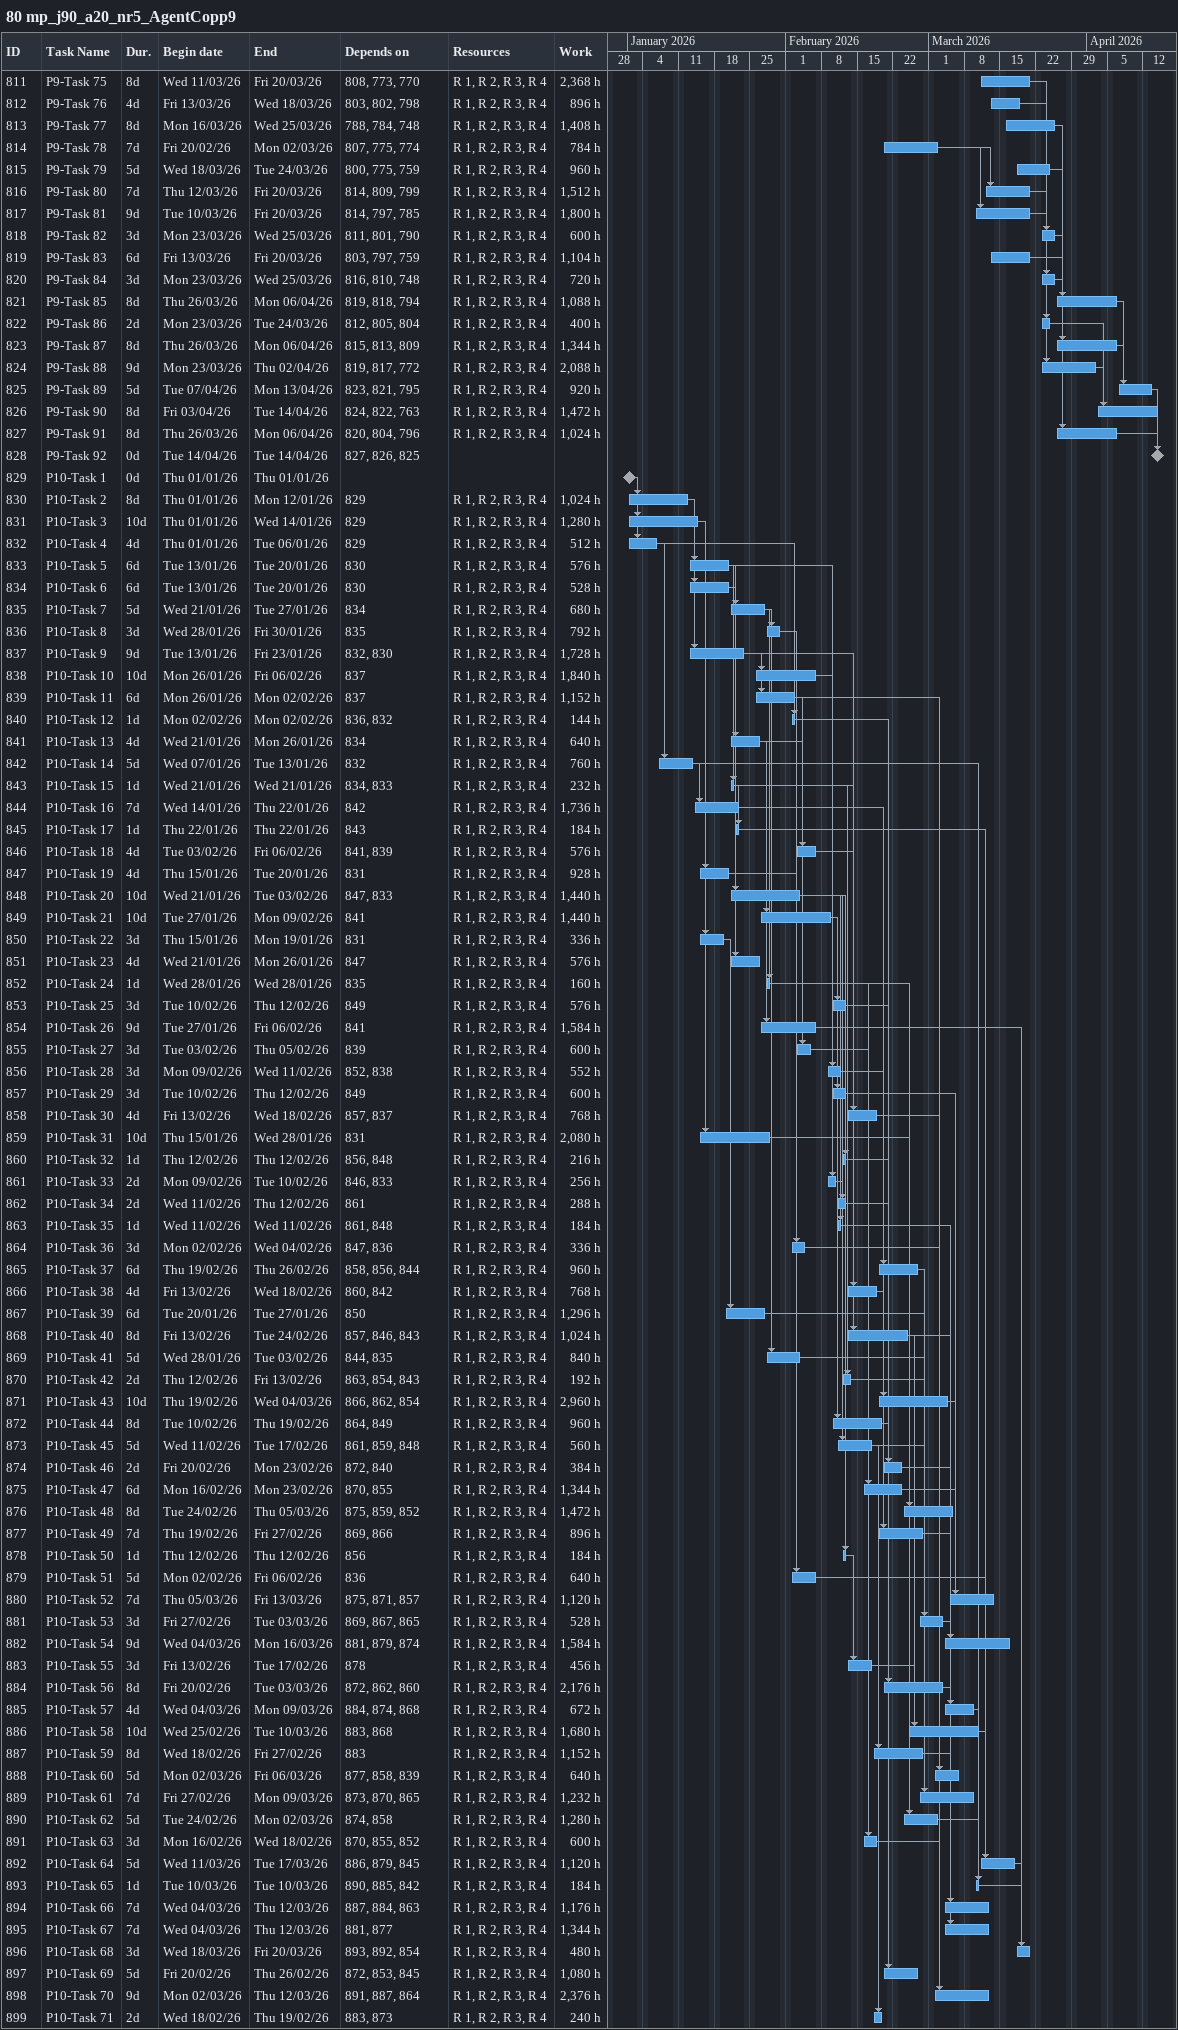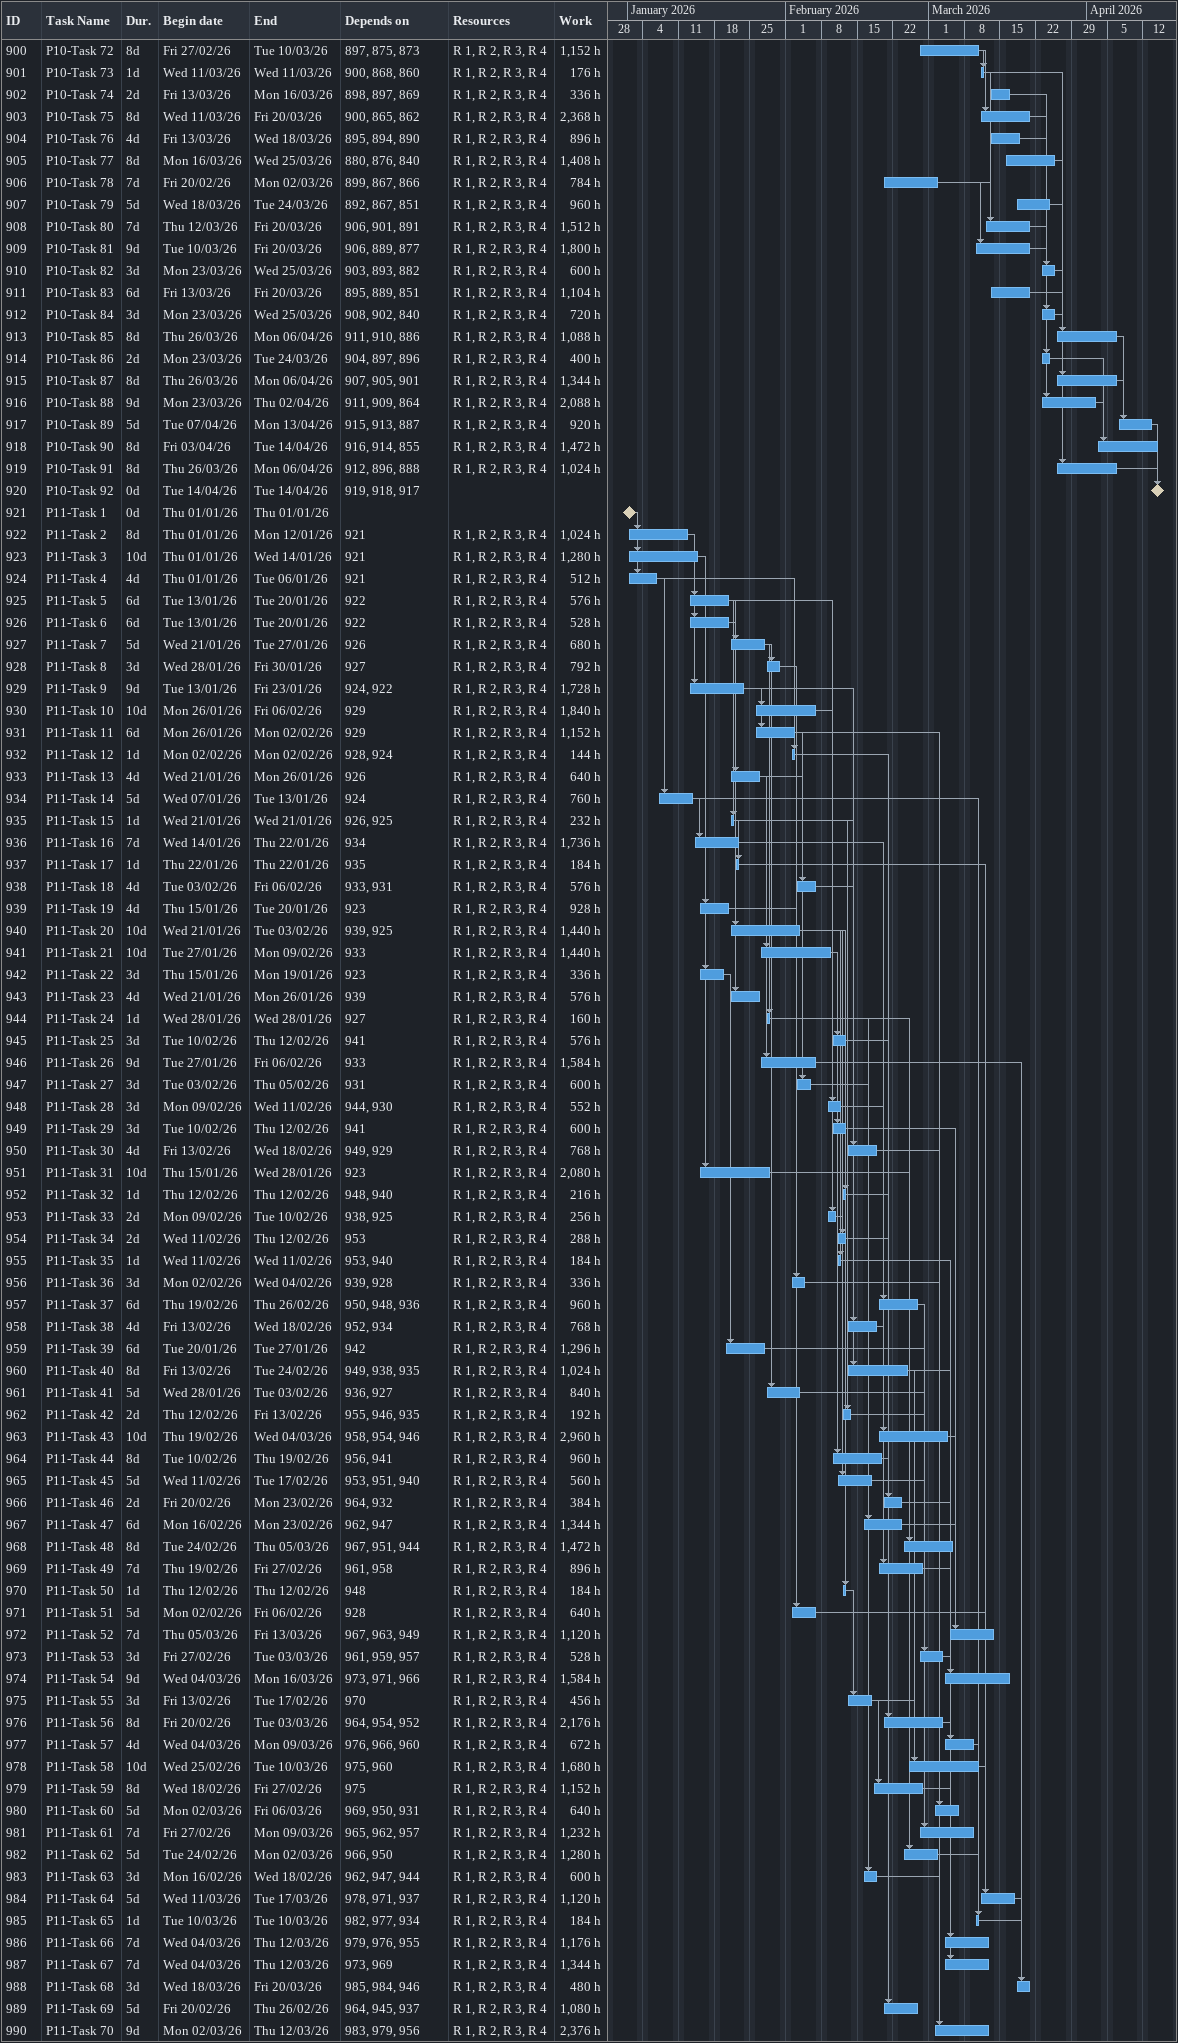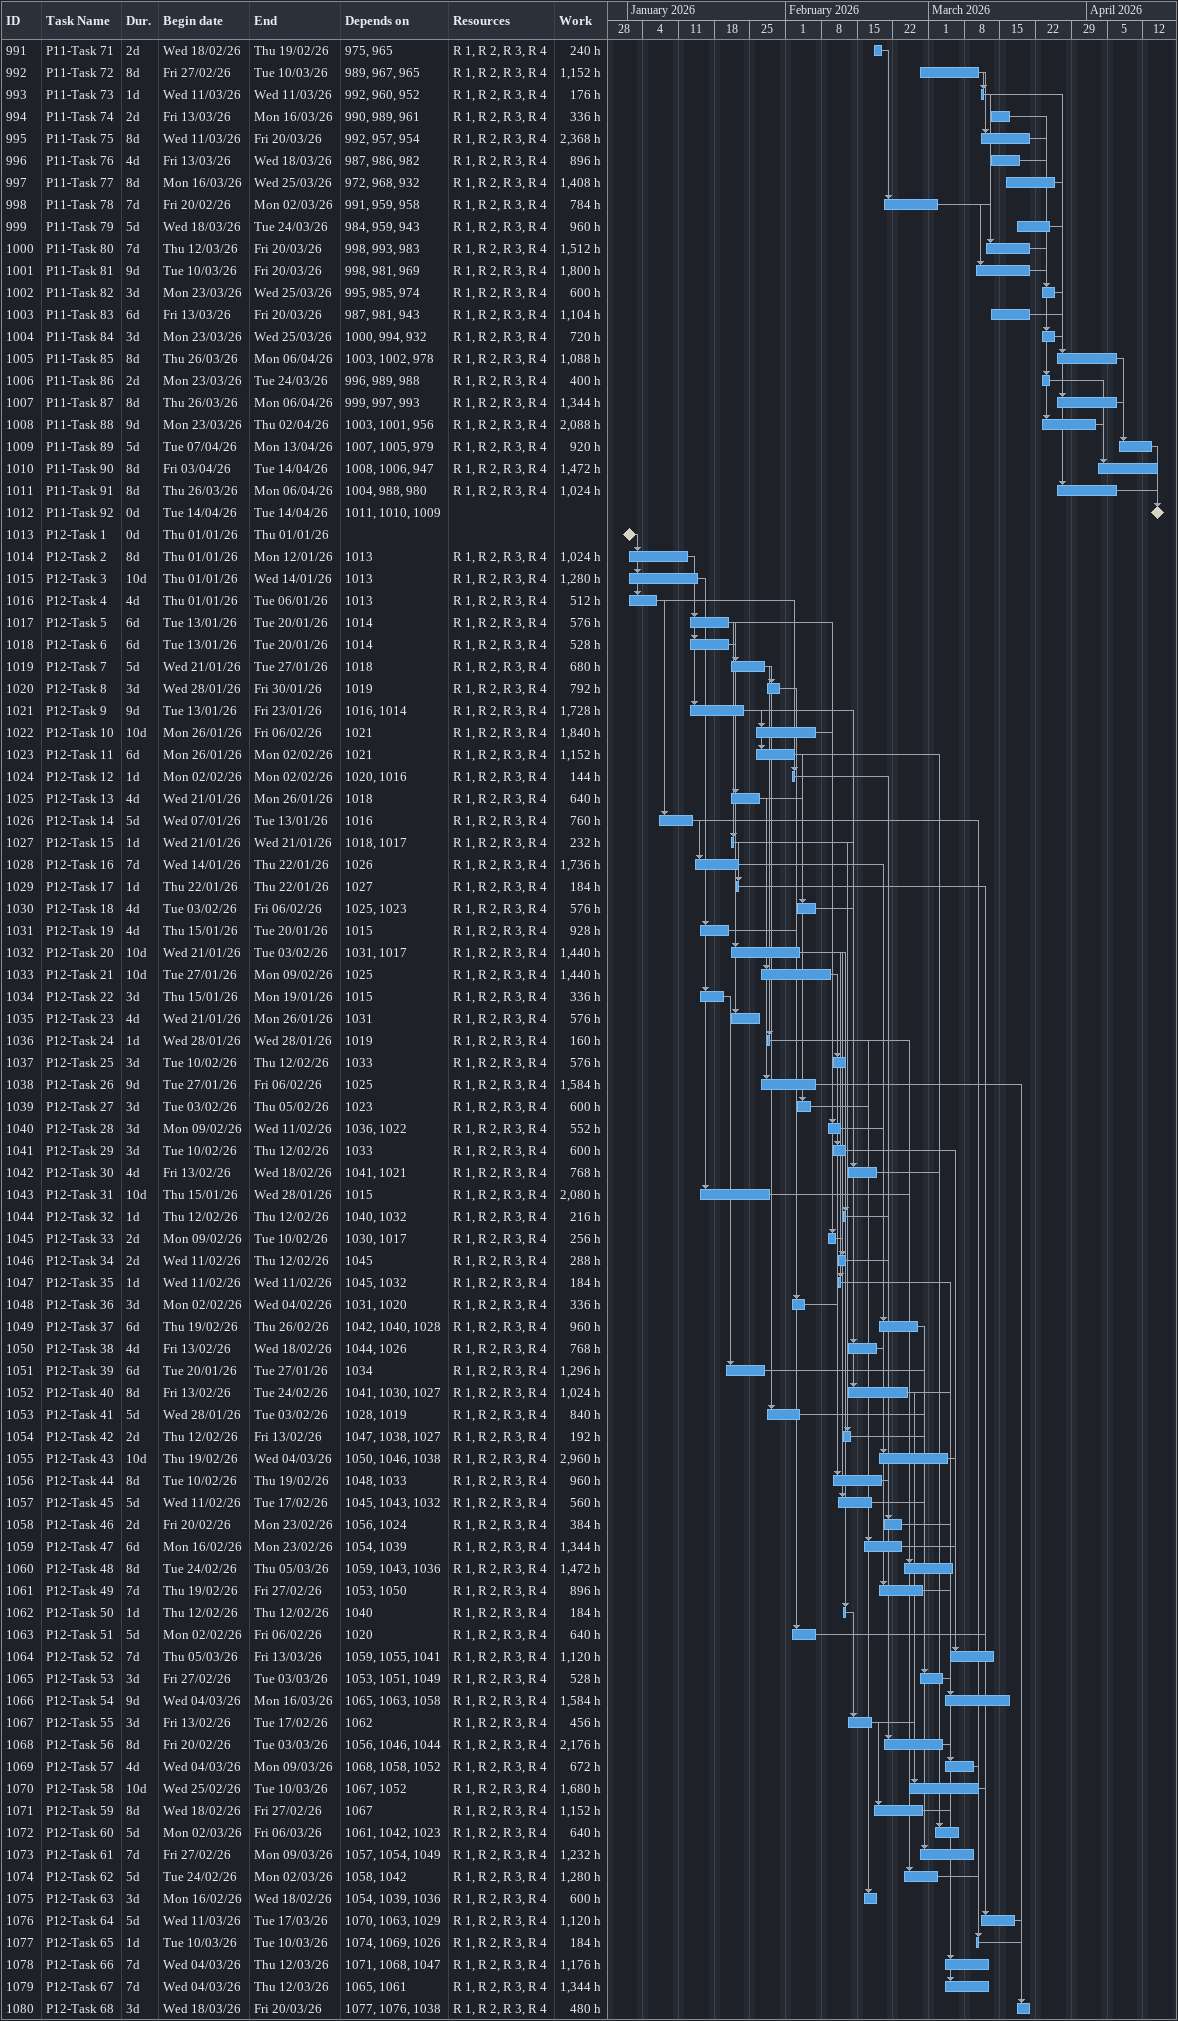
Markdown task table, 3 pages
80 mp_j90_a20_nr5_AgentCopp9

| ID | Task | Duration | Start | Finish | Predecessors | Resources | Work (h) |
|---|---|---|---|---|---|---|---|
| 811 | P9-Task 75 | 8d | 2026-03-11 | 2026-03-20 | 808, 773, 770 | R 1, R 2, R 3, R 4 | 2368 |
| 812 | P9-Task 76 | 4d | 2026-03-13 | 2026-03-18 | 803, 802, 798 | R 1, R 2, R 3, R 4 | 896 |
| 813 | P9-Task 77 | 8d | 2026-03-16 | 2026-03-25 | 788, 784, 748 | R 1, R 2, R 3, R 4 | 1408 |
| 814 | P9-Task 78 | 7d | 2026-02-20 | 2026-03-02 | 807, 775, 774 | R 1, R 2, R 3, R 4 | 784 |
| 815 | P9-Task 79 | 5d | 2026-03-18 | 2026-03-24 | 800, 775, 759 | R 1, R 2, R 3, R 4 | 960 |
| 816 | P9-Task 80 | 7d | 2026-03-12 | 2026-03-20 | 814, 809, 799 | R 1, R 2, R 3, R 4 | 1512 |
| 817 | P9-Task 81 | 9d | 2026-03-10 | 2026-03-20 | 814, 797, 785 | R 1, R 2, R 3, R 4 | 1800 |
| 818 | P9-Task 82 | 3d | 2026-03-23 | 2026-03-25 | 811, 801, 790 | R 1, R 2, R 3, R 4 | 600 |
| 819 | P9-Task 83 | 6d | 2026-03-13 | 2026-03-20 | 803, 797, 759 | R 1, R 2, R 3, R 4 | 1104 |
| 820 | P9-Task 84 | 3d | 2026-03-23 | 2026-03-25 | 816, 810, 748 | R 1, R 2, R 3, R 4 | 720 |
| 821 | P9-Task 85 | 8d | 2026-03-26 | 2026-04-06 | 819, 818, 794 | R 1, R 2, R 3, R 4 | 1088 |
| 822 | P9-Task 86 | 2d | 2026-03-23 | 2026-03-24 | 812, 805, 804 | R 1, R 2, R 3, R 4 | 400 |
| 823 | P9-Task 87 | 8d | 2026-03-26 | 2026-04-06 | 815, 813, 809 | R 1, R 2, R 3, R 4 | 1344 |
| 824 | P9-Task 88 | 9d | 2026-03-23 | 2026-04-02 | 819, 817, 772 | R 1, R 2, R 3, R 4 | 2088 |
| 825 | P9-Task 89 | 5d | 2026-04-07 | 2026-04-13 | 823, 821, 795 | R 1, R 2, R 3, R 4 | 920 |
| 826 | P9-Task 90 | 8d | 2026-04-03 | 2026-04-14 | 824, 822, 763 | R 1, R 2, R 3, R 4 | 1472 |
| 827 | P9-Task 91 | 8d | 2026-03-26 | 2026-04-06 | 820, 804, 796 | R 1, R 2, R 3, R 4 | 1024 |
| 828 | P9-Task 92 | 0d | 2026-04-14 | 2026-04-14 | 827, 826, 825 |  |  |
| 829 | P10-Task 1 | 0d | 2026-01-01 | 2026-01-01 |  |  |  |
| 830 | P10-Task 2 | 8d | 2026-01-01 | 2026-01-12 | 829 | R 1, R 2, R 3, R 4 | 1024 |
| 831 | P10-Task 3 | 10d | 2026-01-01 | 2026-01-14 | 829 | R 1, R 2, R 3, R 4 | 1280 |
| 832 | P10-Task 4 | 4d | 2026-01-01 | 2026-01-06 | 829 | R 1, R 2, R 3, R 4 | 512 |
| 833 | P10-Task 5 | 6d | 2026-01-13 | 2026-01-20 | 830 | R 1, R 2, R 3, R 4 | 576 |
| 834 | P10-Task 6 | 6d | 2026-01-13 | 2026-01-20 | 830 | R 1, R 2, R 3, R 4 | 528 |
| 835 | P10-Task 7 | 5d | 2026-01-21 | 2026-01-27 | 834 | R 1, R 2, R 3, R 4 | 680 |
| 836 | P10-Task 8 | 3d | 2026-01-28 | 2026-01-30 | 835 | R 1, R 2, R 3, R 4 | 792 |
| 837 | P10-Task 9 | 9d | 2026-01-13 | 2026-01-23 | 832, 830 | R 1, R 2, R 3, R 4 | 1728 |
| 838 | P10-Task 10 | 10d | 2026-01-26 | 2026-02-06 | 837 | R 1, R 2, R 3, R 4 | 1840 |
| 839 | P10-Task 11 | 6d | 2026-01-26 | 2026-02-02 | 837 | R 1, R 2, R 3, R 4 | 1152 |
| 840 | P10-Task 12 | 1d | 2026-02-02 | 2026-02-02 | 836, 832 | R 1, R 2, R 3, R 4 | 144 |
| 841 | P10-Task 13 | 4d | 2026-01-21 | 2026-01-26 | 834 | R 1, R 2, R 3, R 4 | 640 |
| 842 | P10-Task 14 | 5d | 2026-01-07 | 2026-01-13 | 832 | R 1, R 2, R 3, R 4 | 760 |
| 843 | P10-Task 15 | 1d | 2026-01-21 | 2026-01-21 | 834, 833 | R 1, R 2, R 3, R 4 | 232 |
| 844 | P10-Task 16 | 7d | 2026-01-14 | 2026-01-22 | 842 | R 1, R 2, R 3, R 4 | 1736 |
| 845 | P10-Task 17 | 1d | 2026-01-22 | 2026-01-22 | 843 | R 1, R 2, R 3, R 4 | 184 |
| 846 | P10-Task 18 | 4d | 2026-02-03 | 2026-02-06 | 841, 839 | R 1, R 2, R 3, R 4 | 576 |
| 847 | P10-Task 19 | 4d | 2026-01-15 | 2026-01-20 | 831 | R 1, R 2, R 3, R 4 | 928 |
| 848 | P10-Task 20 | 10d | 2026-01-21 | 2026-02-03 | 847, 833 | R 1, R 2, R 3, R 4 | 1440 |
| 849 | P10-Task 21 | 10d | 2026-01-27 | 2026-02-09 | 841 | R 1, R 2, R 3, R 4 | 1440 |
| 850 | P10-Task 22 | 3d | 2026-01-15 | 2026-01-19 | 831 | R 1, R 2, R 3, R 4 | 336 |
| 851 | P10-Task 23 | 4d | 2026-01-21 | 2026-01-26 | 847 | R 1, R 2, R 3, R 4 | 576 |
| 852 | P10-Task 24 | 1d | 2026-01-28 | 2026-01-28 | 835 | R 1, R 2, R 3, R 4 | 160 |
| 853 | P10-Task 25 | 3d | 2026-02-10 | 2026-02-12 | 849 | R 1, R 2, R 3, R 4 | 576 |
| 854 | P10-Task 26 | 9d | 2026-01-27 | 2026-02-06 | 841 | R 1, R 2, R 3, R 4 | 1584 |
| 855 | P10-Task 27 | 3d | 2026-02-03 | 2026-02-05 | 839 | R 1, R 2, R 3, R 4 | 600 |
| 856 | P10-Task 28 | 3d | 2026-02-09 | 2026-02-11 | 852, 838 | R 1, R 2, R 3, R 4 | 552 |
| 857 | P10-Task 29 | 3d | 2026-02-10 | 2026-02-12 | 849 | R 1, R 2, R 3, R 4 | 600 |
| 858 | P10-Task 30 | 4d | 2026-02-13 | 2026-02-18 | 857, 837 | R 1, R 2, R 3, R 4 | 768 |
| 859 | P10-Task 31 | 10d | 2026-01-15 | 2026-01-28 | 831 | R 1, R 2, R 3, R 4 | 2080 |
| 860 | P10-Task 32 | 1d | 2026-02-12 | 2026-02-12 | 856, 848 | R 1, R 2, R 3, R 4 | 216 |
| 861 | P10-Task 33 | 2d | 2026-02-09 | 2026-02-10 | 846, 833 | R 1, R 2, R 3, R 4 | 256 |
| 862 | P10-Task 34 | 2d | 2026-02-11 | 2026-02-12 | 861 | R 1, R 2, R 3, R 4 | 288 |
| 863 | P10-Task 35 | 1d | 2026-02-11 | 2026-02-11 | 861, 848 | R 1, R 2, R 3, R 4 | 184 |
| 864 | P10-Task 36 | 3d | 2026-02-02 | 2026-02-04 | 847, 836 | R 1, R 2, R 3, R 4 | 336 |
| 865 | P10-Task 37 | 6d | 2026-02-19 | 2026-02-26 | 858, 856, 844 | R 1, R 2, R 3, R 4 | 960 |
| 866 | P10-Task 38 | 4d | 2026-02-13 | 2026-02-18 | 860, 842 | R 1, R 2, R 3, R 4 | 768 |
| 867 | P10-Task 39 | 6d | 2026-01-20 | 2026-01-27 | 850 | R 1, R 2, R 3, R 4 | 1296 |
| 868 | P10-Task 40 | 8d | 2026-02-13 | 2026-02-24 | 857, 846, 843 | R 1, R 2, R 3, R 4 | 1024 |
| 869 | P10-Task 41 | 5d | 2026-01-28 | 2026-02-03 | 844, 835 | R 1, R 2, R 3, R 4 | 840 |
| 870 | P10-Task 42 | 2d | 2026-02-12 | 2026-02-13 | 863, 854, 843 | R 1, R 2, R 3, R 4 | 192 |
| 871 | P10-Task 43 | 10d | 2026-02-19 | 2026-03-04 | 866, 862, 854 | R 1, R 2, R 3, R 4 | 2960 |
| 872 | P10-Task 44 | 8d | 2026-02-10 | 2026-02-19 | 864, 849 | R 1, R 2, R 3, R 4 | 960 |
| 873 | P10-Task 45 | 5d | 2026-02-11 | 2026-02-17 | 861, 859, 848 | R 1, R 2, R 3, R 4 | 560 |
| 874 | P10-Task 46 | 2d | 2026-02-20 | 2026-02-23 | 872, 840 | R 1, R 2, R 3, R 4 | 384 |
| 875 | P10-Task 47 | 6d | 2026-02-16 | 2026-02-23 | 870, 855 | R 1, R 2, R 3, R 4 | 1344 |
| 876 | P10-Task 48 | 8d | 2026-02-24 | 2026-03-05 | 875, 859, 852 | R 1, R 2, R 3, R 4 | 1472 |
| 877 | P10-Task 49 | 7d | 2026-02-19 | 2026-02-27 | 869, 866 | R 1, R 2, R 3, R 4 | 896 |
| 878 | P10-Task 50 | 1d | 2026-02-12 | 2026-02-12 | 856 | R 1, R 2, R 3, R 4 | 184 |
| 879 | P10-Task 51 | 5d | 2026-02-02 | 2026-02-06 | 836 | R 1, R 2, R 3, R 4 | 640 |
| 880 | P10-Task 52 | 7d | 2026-03-05 | 2026-03-13 | 875, 871, 857 | R 1, R 2, R 3, R 4 | 1120 |
| 881 | P10-Task 53 | 3d | 2026-02-27 | 2026-03-03 | 869, 867, 865 | R 1, R 2, R 3, R 4 | 528 |
| 882 | P10-Task 54 | 9d | 2026-03-04 | 2026-03-16 | 881, 879, 874 | R 1, R 2, R 3, R 4 | 1584 |
| 883 | P10-Task 55 | 3d | 2026-02-13 | 2026-02-17 | 878 | R 1, R 2, R 3, R 4 | 456 |
| 884 | P10-Task 56 | 8d | 2026-02-20 | 2026-03-03 | 872, 862, 860 | R 1, R 2, R 3, R 4 | 2176 |
| 885 | P10-Task 57 | 4d | 2026-03-04 | 2026-03-09 | 884, 874, 868 | R 1, R 2, R 3, R 4 | 672 |
| 886 | P10-Task 58 | 10d | 2026-02-25 | 2026-03-10 | 883, 868 | R 1, R 2, R 3, R 4 | 1680 |
| 887 | P10-Task 59 | 8d | 2026-02-18 | 2026-02-27 | 883 | R 1, R 2, R 3, R 4 | 1152 |
| 888 | P10-Task 60 | 5d | 2026-03-02 | 2026-03-06 | 877, 858, 839 | R 1, R 2, R 3, R 4 | 640 |
| 889 | P10-Task 61 | 7d | 2026-02-27 | 2026-03-09 | 873, 870, 865 | R 1, R 2, R 3, R 4 | 1232 |
| 890 | P10-Task 62 | 5d | 2026-02-24 | 2026-03-02 | 874, 858 | R 1, R 2, R 3, R 4 | 1280 |
| 891 | P10-Task 63 | 3d | 2026-02-16 | 2026-02-18 | 870, 855, 852 | R 1, R 2, R 3, R 4 | 600 |
| 892 | P10-Task 64 | 5d | 2026-03-11 | 2026-03-17 | 886, 879, 845 | R 1, R 2, R 3, R 4 | 1120 |
| 893 | P10-Task 65 | 1d | 2026-03-10 | 2026-03-10 | 890, 885, 842 | R 1, R 2, R 3, R 4 | 184 |
| 894 | P10-Task 66 | 7d | 2026-03-04 | 2026-03-12 | 887, 884, 863 | R 1, R 2, R 3, R 4 | 1176 |
| 895 | P10-Task 67 | 7d | 2026-03-04 | 2026-03-12 | 881, 877 | R 1, R 2, R 3, R 4 | 1344 |
| 896 | P10-Task 68 | 3d | 2026-03-18 | 2026-03-20 | 893, 892, 854 | R 1, R 2, R 3, R 4 | 480 |
| 897 | P10-Task 69 | 5d | 2026-02-20 | 2026-02-26 | 872, 853, 845 | R 1, R 2, R 3, R 4 | 1080 |
| 898 | P10-Task 70 | 9d | 2026-03-02 | 2026-03-12 | 891, 887, 864 | R 1, R 2, R 3, R 4 | 2376 |
| 899 | P10-Task 71 | 2d | 2026-02-18 | 2026-02-19 | 883, 873 | R 1, R 2, R 3, R 4 | 240 |
| 900 | P10-Task 72 | 8d | 2026-02-27 | 2026-03-10 | 897, 875, 873 | R 1, R 2, R 3, R 4 | 1152 |
| 901 | P10-Task 73 | 1d | 2026-03-11 | 2026-03-11 | 900, 868, 860 | R 1, R 2, R 3, R 4 | 176 |
| 902 | P10-Task 74 | 2d | 2026-03-13 | 2026-03-16 | 898, 897, 869 | R 1, R 2, R 3, R 4 | 336 |
| 903 | P10-Task 75 | 8d | 2026-03-11 | 2026-03-20 | 900, 865, 862 | R 1, R 2, R 3, R 4 | 2368 |
| 904 | P10-Task 76 | 4d | 2026-03-13 | 2026-03-18 | 895, 894, 890 | R 1, R 2, R 3, R 4 | 896 |
| 905 | P10-Task 77 | 8d | 2026-03-16 | 2026-03-25 | 880, 876, 840 | R 1, R 2, R 3, R 4 | 1408 |
| 906 | P10-Task 78 | 7d | 2026-02-20 | 2026-03-02 | 899, 867, 866 | R 1, R 2, R 3, R 4 | 784 |
| 907 | P10-Task 79 | 5d | 2026-03-18 | 2026-03-24 | 892, 867, 851 | R 1, R 2, R 3, R 4 | 960 |
| 908 | P10-Task 80 | 7d | 2026-03-12 | 2026-03-20 | 906, 901, 891 | R 1, R 2, R 3, R 4 | 1512 |
| 909 | P10-Task 81 | 9d | 2026-03-10 | 2026-03-20 | 906, 889, 877 | R 1, R 2, R 3, R 4 | 1800 |
| 910 | P10-Task 82 | 3d | 2026-03-23 | 2026-03-25 | 903, 893, 882 | R 1, R 2, R 3, R 4 | 600 |
| 911 | P10-Task 83 | 6d | 2026-03-13 | 2026-03-20 | 895, 889, 851 | R 1, R 2, R 3, R 4 | 1104 |
| 912 | P10-Task 84 | 3d | 2026-03-23 | 2026-03-25 | 908, 902, 840 | R 1, R 2, R 3, R 4 | 720 |
| 913 | P10-Task 85 | 8d | 2026-03-26 | 2026-04-06 | 911, 910, 886 | R 1, R 2, R 3, R 4 | 1088 |
| 914 | P10-Task 86 | 2d | 2026-03-23 | 2026-03-24 | 904, 897, 896 | R 1, R 2, R 3, R 4 | 400 |
| 915 | P10-Task 87 | 8d | 2026-03-26 | 2026-04-06 | 907, 905, 901 | R 1, R 2, R 3, R 4 | 1344 |
| 916 | P10-Task 88 | 9d | 2026-03-23 | 2026-04-02 | 911, 909, 864 | R 1, R 2, R 3, R 4 | 2088 |
| 917 | P10-Task 89 | 5d | 2026-04-07 | 2026-04-13 | 915, 913, 887 | R 1, R 2, R 3, R 4 | 920 |
| 918 | P10-Task 90 | 8d | 2026-04-03 | 2026-04-14 | 916, 914, 855 | R 1, R 2, R 3, R 4 | 1472 |
| 919 | P10-Task 91 | 8d | 2026-03-26 | 2026-04-06 | 912, 896, 888 | R 1, R 2, R 3, R 4 | 1024 |
| 920 | P10-Task 92 | 0d | 2026-04-14 | 2026-04-14 | 919, 918, 917 |  |  |
| 921 | P11-Task 1 | 0d | 2026-01-01 | 2026-01-01 |  |  |  |
| 922 | P11-Task 2 | 8d | 2026-01-01 | 2026-01-12 | 921 | R 1, R 2, R 3, R 4 | 1024 |
| 923 | P11-Task 3 | 10d | 2026-01-01 | 2026-01-14 | 921 | R 1, R 2, R 3, R 4 | 1280 |
| 924 | P11-Task 4 | 4d | 2026-01-01 | 2026-01-06 | 921 | R 1, R 2, R 3, R 4 | 512 |
| 925 | P11-Task 5 | 6d | 2026-01-13 | 2026-01-20 | 922 | R 1, R 2, R 3, R 4 | 576 |
| 926 | P11-Task 6 | 6d | 2026-01-13 | 2026-01-20 | 922 | R 1, R 2, R 3, R 4 | 528 |
| 927 | P11-Task 7 | 5d | 2026-01-21 | 2026-01-27 | 926 | R 1, R 2, R 3, R 4 | 680 |
| 928 | P11-Task 8 | 3d | 2026-01-28 | 2026-01-30 | 927 | R 1, R 2, R 3, R 4 | 792 |
| 929 | P11-Task 9 | 9d | 2026-01-13 | 2026-01-23 | 924, 922 | R 1, R 2, R 3, R 4 | 1728 |
| 930 | P11-Task 10 | 10d | 2026-01-26 | 2026-02-06 | 929 | R 1, R 2, R 3, R 4 | 1840 |
| 931 | P11-Task 11 | 6d | 2026-01-26 | 2026-02-02 | 929 | R 1, R 2, R 3, R 4 | 1152 |
| 932 | P11-Task 12 | 1d | 2026-02-02 | 2026-02-02 | 928, 924 | R 1, R 2, R 3, R 4 | 144 |
| 933 | P11-Task 13 | 4d | 2026-01-21 | 2026-01-26 | 926 | R 1, R 2, R 3, R 4 | 640 |
| 934 | P11-Task 14 | 5d | 2026-01-07 | 2026-01-13 | 924 | R 1, R 2, R 3, R 4 | 760 |
| 935 | P11-Task 15 | 1d | 2026-01-21 | 2026-01-21 | 926, 925 | R 1, R 2, R 3, R 4 | 232 |
| 936 | P11-Task 16 | 7d | 2026-01-14 | 2026-01-22 | 934 | R 1, R 2, R 3, R 4 | 1736 |
| 937 | P11-Task 17 | 1d | 2026-01-22 | 2026-01-22 | 935 | R 1, R 2, R 3, R 4 | 184 |
| 938 | P11-Task 18 | 4d | 2026-02-03 | 2026-02-06 | 933, 931 | R 1, R 2, R 3, R 4 | 576 |
| 939 | P11-Task 19 | 4d | 2026-01-15 | 2026-01-20 | 923 | R 1, R 2, R 3, R 4 | 928 |
| 940 | P11-Task 20 | 10d | 2026-01-21 | 2026-02-03 | 939, 925 | R 1, R 2, R 3, R 4 | 1440 |
| 941 | P11-Task 21 | 10d | 2026-01-27 | 2026-02-09 | 933 | R 1, R 2, R 3, R 4 | 1440 |
| 942 | P11-Task 22 | 3d | 2026-01-15 | 2026-01-19 | 923 | R 1, R 2, R 3, R 4 | 336 |
| 943 | P11-Task 23 | 4d | 2026-01-21 | 2026-01-26 | 939 | R 1, R 2, R 3, R 4 | 576 |
| 944 | P11-Task 24 | 1d | 2026-01-28 | 2026-01-28 | 927 | R 1, R 2, R 3, R 4 | 160 |
| 945 | P11-Task 25 | 3d | 2026-02-10 | 2026-02-12 | 941 | R 1, R 2, R 3, R 4 | 576 |
| 946 | P11-Task 26 | 9d | 2026-01-27 | 2026-02-06 | 933 | R 1, R 2, R 3, R 4 | 1584 |
| 947 | P11-Task 27 | 3d | 2026-02-03 | 2026-02-05 | 931 | R 1, R 2, R 3, R 4 | 600 |
| 948 | P11-Task 28 | 3d | 2026-02-09 | 2026-02-11 | 944, 930 | R 1, R 2, R 3, R 4 | 552 |
| 949 | P11-Task 29 | 3d | 2026-02-10 | 2026-02-12 | 941 | R 1, R 2, R 3, R 4 | 600 |
| 950 | P11-Task 30 | 4d | 2026-02-13 | 2026-02-18 | 949, 929 | R 1, R 2, R 3, R 4 | 768 |
| 951 | P11-Task 31 | 10d | 2026-01-15 | 2026-01-28 | 923 | R 1, R 2, R 3, R 4 | 2080 |
| 952 | P11-Task 32 | 1d | 2026-02-12 | 2026-02-12 | 948, 940 | R 1, R 2, R 3, R 4 | 216 |
| 953 | P11-Task 33 | 2d | 2026-02-09 | 2026-02-10 | 938, 925 | R 1, R 2, R 3, R 4 | 256 |
| 954 | P11-Task 34 | 2d | 2026-02-11 | 2026-02-12 | 953 | R 1, R 2, R 3, R 4 | 288 |
| 955 | P11-Task 35 | 1d | 2026-02-11 | 2026-02-11 | 953, 940 | R 1, R 2, R 3, R 4 | 184 |
| 956 | P11-Task 36 | 3d | 2026-02-02 | 2026-02-04 | 939, 928 | R 1, R 2, R 3, R 4 | 336 |
| 957 | P11-Task 37 | 6d | 2026-02-19 | 2026-02-26 | 950, 948, 936 | R 1, R 2, R 3, R 4 | 960 |
| 958 | P11-Task 38 | 4d | 2026-02-13 | 2026-02-18 | 952, 934 | R 1, R 2, R 3, R 4 | 768 |
| 959 | P11-Task 39 | 6d | 2026-01-20 | 2026-01-27 | 942 | R 1, R 2, R 3, R 4 | 1296 |
| 960 | P11-Task 40 | 8d | 2026-02-13 | 2026-02-24 | 949, 938, 935 | R 1, R 2, R 3, R 4 | 1024 |
| 961 | P11-Task 41 | 5d | 2026-01-28 | 2026-02-03 | 936, 927 | R 1, R 2, R 3, R 4 | 840 |
| 962 | P11-Task 42 | 2d | 2026-02-12 | 2026-02-13 | 955, 946, 935 | R 1, R 2, R 3, R 4 | 192 |
| 963 | P11-Task 43 | 10d | 2026-02-19 | 2026-03-04 | 958, 954, 946 | R 1, R 2, R 3, R 4 | 2960 |
| 964 | P11-Task 44 | 8d | 2026-02-10 | 2026-02-19 | 956, 941 | R 1, R 2, R 3, R 4 | 960 |
| 965 | P11-Task 45 | 5d | 2026-02-11 | 2026-02-17 | 953, 951, 940 | R 1, R 2, R 3, R 4 | 560 |
| 966 | P11-Task 46 | 2d | 2026-02-20 | 2026-02-23 | 964, 932 | R 1, R 2, R 3, R 4 | 384 |
| 967 | P11-Task 47 | 6d | 2026-02-16 | 2026-02-23 | 962, 947 | R 1, R 2, R 3, R 4 | 1344 |
| 968 | P11-Task 48 | 8d | 2026-02-24 | 2026-03-05 | 967, 951, 944 | R 1, R 2, R 3, R 4 | 1472 |
| 969 | P11-Task 49 | 7d | 2026-02-19 | 2026-02-27 | 961, 958 | R 1, R 2, R 3, R 4 | 896 |
| 970 | P11-Task 50 | 1d | 2026-02-12 | 2026-02-12 | 948 | R 1, R 2, R 3, R 4 | 184 |
| 971 | P11-Task 51 | 5d | 2026-02-02 | 2026-02-06 | 928 | R 1, R 2, R 3, R 4 | 640 |
| 972 | P11-Task 52 | 7d | 2026-03-05 | 2026-03-13 | 967, 963, 949 | R 1, R 2, R 3, R 4 | 1120 |
| 973 | P11-Task 53 | 3d | 2026-02-27 | 2026-03-03 | 961, 959, 957 | R 1, R 2, R 3, R 4 | 528 |
| 974 | P11-Task 54 | 9d | 2026-03-04 | 2026-03-16 | 973, 971, 966 | R 1, R 2, R 3, R 4 | 1584 |
| 975 | P11-Task 55 | 3d | 2026-02-13 | 2026-02-17 | 970 | R 1, R 2, R 3, R 4 | 456 |
| 976 | P11-Task 56 | 8d | 2026-02-20 | 2026-03-03 | 964, 954, 952 | R 1, R 2, R 3, R 4 | 2176 |
| 977 | P11-Task 57 | 4d | 2026-03-04 | 2026-03-09 | 976, 966, 960 | R 1, R 2, R 3, R 4 | 672 |
| 978 | P11-Task 58 | 10d | 2026-02-25 | 2026-03-10 | 975, 960 | R 1, R 2, R 3, R 4 | 1680 |
| 979 | P11-Task 59 | 8d | 2026-02-18 | 2026-02-27 | 975 | R 1, R 2, R 3, R 4 | 1152 |
| 980 | P11-Task 60 | 5d | 2026-03-02 | 2026-03-06 | 969, 950, 931 | R 1, R 2, R 3, R 4 | 640 |
| 981 | P11-Task 61 | 7d | 2026-02-27 | 2026-03-09 | 965, 962, 957 | R 1, R 2, R 3, R 4 | 1232 |
| 982 | P11-Task 62 | 5d | 2026-02-24 | 2026-03-02 | 966, 950 | R 1, R 2, R 3, R 4 | 1280 |
| 983 | P11-Task 63 | 3d | 2026-02-16 | 2026-02-18 | 962, 947, 944 | R 1, R 2, R 3, R 4 | 600 |
| 984 | P11-Task 64 | 5d | 2026-03-11 | 2026-03-17 | 978, 971, 937 | R 1, R 2, R 3, R 4 | 1120 |
| 985 | P11-Task 65 | 1d | 2026-03-10 | 2026-03-10 | 982, 977, 934 | R 1, R 2, R 3, R 4 | 184 |
| 986 | P11-Task 66 | 7d | 2026-03-04 | 2026-03-12 | 979, 976, 955 | R 1, R 2, R 3, R 4 | 1176 |
| 987 | P11-Task 67 | 7d | 2026-03-04 | 2026-03-12 | 973, 969 | R 1, R 2, R 3, R 4 | 1344 |
| 988 | P11-Task 68 | 3d | 2026-03-18 | 2026-03-20 | 985, 984, 946 | R 1, R 2, R 3, R 4 | 480 |
| 989 | P11-Task 69 | 5d | 2026-02-20 | 2026-02-26 | 964, 945, 937 | R 1, R 2, R 3, R 4 | 1080 |
| 990 | P11-Task 70 | 9d | 2026-03-02 | 2026-03-12 | 983, 979, 956 | R 1, R 2, R 3, R 4 | 2376 |
| 991 | P11-Task 71 | 2d | 2026-02-18 | 2026-02-19 | 975, 965 | R 1, R 2, R 3, R 4 | 240 |
| 992 | P11-Task 72 | 8d | 2026-02-27 | 2026-03-10 | 989, 967, 965 | R 1, R 2, R 3, R 4 | 1152 |
| 993 | P11-Task 73 | 1d | 2026-03-11 | 2026-03-11 | 992, 960, 952 | R 1, R 2, R 3, R 4 | 176 |
| 994 | P11-Task 74 | 2d | 2026-03-13 | 2026-03-16 | 990, 989, 961 | R 1, R 2, R 3, R 4 | 336 |
| 995 | P11-Task 75 | 8d | 2026-03-11 | 2026-03-20 | 992, 957, 954 | R 1, R 2, R 3, R 4 | 2368 |
| 996 | P11-Task 76 | 4d | 2026-03-13 | 2026-03-18 | 987, 986, 982 | R 1, R 2, R 3, R 4 | 896 |
| 997 | P11-Task 77 | 8d | 2026-03-16 | 2026-03-25 | 972, 968, 932 | R 1, R 2, R 3, R 4 | 1408 |
| 998 | P11-Task 78 | 7d | 2026-02-20 | 2026-03-02 | 991, 959, 958 | R 1, R 2, R 3, R 4 | 784 |
| 999 | P11-Task 79 | 5d | 2026-03-18 | 2026-03-24 | 984, 959, 943 | R 1, R 2, R 3, R 4 | 960 |
| 1000 | P11-Task 80 | 7d | 2026-03-12 | 2026-03-20 | 998, 993, 983 | R 1, R 2, R 3, R 4 | 1512 |
| 1001 | P11-Task 81 | 9d | 2026-03-10 | 2026-03-20 | 998, 981, 969 | R 1, R 2, R 3, R 4 | 1800 |
| 1002 | P11-Task 82 | 3d | 2026-03-23 | 2026-03-25 | 995, 985, 974 | R 1, R 2, R 3, R 4 | 600 |
| 1003 | P11-Task 83 | 6d | 2026-03-13 | 2026-03-20 | 987, 981, 943 | R 1, R 2, R 3, R 4 | 1104 |
| 1004 | P11-Task 84 | 3d | 2026-03-23 | 2026-03-25 | 1000, 994, 932 | R 1, R 2, R 3, R 4 | 720 |
| 1005 | P11-Task 85 | 8d | 2026-03-26 | 2026-04-06 | 1003, 1002, 978 | R 1, R 2, R 3, R 4 | 1088 |
| 1006 | P11-Task 86 | 2d | 2026-03-23 | 2026-03-24 | 996, 989, 988 | R 1, R 2, R 3, R 4 | 400 |
| 1007 | P11-Task 87 | 8d | 2026-03-26 | 2026-04-06 | 999, 997, 993 | R 1, R 2, R 3, R 4 | 1344 |
| 1008 | P11-Task 88 | 9d | 2026-03-23 | 2026-04-02 | 1003, 1001, 956 | R 1, R 2, R 3, R 4 | 2088 |
| 1009 | P11-Task 89 | 5d | 2026-04-07 | 2026-04-13 | 1007, 1005, 979 | R 1, R 2, R 3, R 4 | 920 |
| 1010 | P11-Task 90 | 8d | 2026-04-03 | 2026-04-14 | 1008, 1006, 947 | R 1, R 2, R 3, R 4 | 1472 |
| 1011 | P11-Task 91 | 8d | 2026-03-26 | 2026-04-06 | 1004, 988, 980 | R 1, R 2, R 3, R 4 | 1024 |
| 1012 | P11-Task 92 | 0d | 2026-04-14 | 2026-04-14 | 1011, 1010, 1009 |  |  |
| 1013 | P12-Task 1 | 0d | 2026-01-01 | 2026-01-01 |  |  |  |
| 1014 | P12-Task 2 | 8d | 2026-01-01 | 2026-01-12 | 1013 | R 1, R 2, R 3, R 4 | 1024 |
| 1015 | P12-Task 3 | 10d | 2026-01-01 | 2026-01-14 | 1013 | R 1, R 2, R 3, R 4 | 1280 |
| 1016 | P12-Task 4 | 4d | 2026-01-01 | 2026-01-06 | 1013 | R 1, R 2, R 3, R 4 | 512 |
| 1017 | P12-Task 5 | 6d | 2026-01-13 | 2026-01-20 | 1014 | R 1, R 2, R 3, R 4 | 576 |
| 1018 | P12-Task 6 | 6d | 2026-01-13 | 2026-01-20 | 1014 | R 1, R 2, R 3, R 4 | 528 |
| 1019 | P12-Task 7 | 5d | 2026-01-21 | 2026-01-27 | 1018 | R 1, R 2, R 3, R 4 | 680 |
| 1020 | P12-Task 8 | 3d | 2026-01-28 | 2026-01-30 | 1019 | R 1, R 2, R 3, R 4 | 792 |
| 1021 | P12-Task 9 | 9d | 2026-01-13 | 2026-01-23 | 1016, 1014 | R 1, R 2, R 3, R 4 | 1728 |
| 1022 | P12-Task 10 | 10d | 2026-01-26 | 2026-02-06 | 1021 | R 1, R 2, R 3, R 4 | 1840 |
| 1023 | P12-Task 11 | 6d | 2026-01-26 | 2026-02-02 | 1021 | R 1, R 2, R 3, R 4 | 1152 |
| 1024 | P12-Task 12 | 1d | 2026-02-02 | 2026-02-02 | 1020, 1016 | R 1, R 2, R 3, R 4 | 144 |
| 1025 | P12-Task 13 | 4d | 2026-01-21 | 2026-01-26 | 1018 | R 1, R 2, R 3, R 4 | 640 |
| 1026 | P12-Task 14 | 5d | 2026-01-07 | 2026-01-13 | 1016 | R 1, R 2, R 3, R 4 | 760 |
| 1027 | P12-Task 15 | 1d | 2026-01-21 | 2026-01-21 | 1018, 1017 | R 1, R 2, R 3, R 4 | 232 |
| 1028 | P12-Task 16 | 7d | 2026-01-14 | 2026-01-22 | 1026 | R 1, R 2, R 3, R 4 | 1736 |
| 1029 | P12-Task 17 | 1d | 2026-01-22 | 2026-01-22 | 1027 | R 1, R 2, R 3, R 4 | 184 |
| 1030 | P12-Task 18 | 4d | 2026-02-03 | 2026-02-06 | 1025, 1023 | R 1, R 2, R 3, R 4 | 576 |
| 1031 | P12-Task 19 | 4d | 2026-01-15 | 2026-01-20 | 1015 | R 1, R 2, R 3, R 4 | 928 |
| 1032 | P12-Task 20 | 10d | 2026-01-21 | 2026-02-03 | 1031, 1017 | R 1, R 2, R 3, R 4 | 1440 |
| 1033 | P12-Task 21 | 10d | 2026-01-27 | 2026-02-09 | 1025 | R 1, R 2, R 3, R 4 | 1440 |
| 1034 | P12-Task 22 | 3d | 2026-01-15 | 2026-01-19 | 1015 | R 1, R 2, R 3, R 4 | 336 |
| 1035 | P12-Task 23 | 4d | 2026-01-21 | 2026-01-26 | 1031 | R 1, R 2, R 3, R 4 | 576 |
| 1036 | P12-Task 24 | 1d | 2026-01-28 | 2026-01-28 | 1019 | R 1, R 2, R 3, R 4 | 160 |
| 1037 | P12-Task 25 | 3d | 2026-02-10 | 2026-02-12 | 1033 | R 1, R 2, R 3, R 4 | 576 |
| 1038 | P12-Task 26 | 9d | 2026-01-27 | 2026-02-06 | 1025 | R 1, R 2, R 3, R 4 | 1584 |
| 1039 | P12-Task 27 | 3d | 2026-02-03 | 2026-02-05 | 1023 | R 1, R 2, R 3, R 4 | 600 |
| 1040 | P12-Task 28 | 3d | 2026-02-09 | 2026-02-11 | 1036, 1022 | R 1, R 2, R 3, R 4 | 552 |
| 1041 | P12-Task 29 | 3d | 2026-02-10 | 2026-02-12 | 1033 | R 1, R 2, R 3, R 4 | 600 |
| 1042 | P12-Task 30 | 4d | 2026-02-13 | 2026-02-18 | 1041, 1021 | R 1, R 2, R 3, R 4 | 768 |
| 1043 | P12-Task 31 | 10d | 2026-01-15 | 2026-01-28 | 1015 | R 1, R 2, R 3, R 4 | 2080 |
| 1044 | P12-Task 32 | 1d | 2026-02-12 | 2026-02-12 | 1040, 1032 | R 1, R 2, R 3, R 4 | 216 |
| 1045 | P12-Task 33 | 2d | 2026-02-09 | 2026-02-10 | 1030, 1017 | R 1, R 2, R 3, R 4 | 256 |
| 1046 | P12-Task 34 | 2d | 2026-02-11 | 2026-02-12 | 1045 | R 1, R 2, R 3, R 4 | 288 |
| 1047 | P12-Task 35 | 1d | 2026-02-11 | 2026-02-11 | 1045, 1032 | R 1, R 2, R 3, R 4 | 184 |
| 1048 | P12-Task 36 | 3d | 2026-02-02 | 2026-02-04 | 1031, 1020 | R 1, R 2, R 3, R 4 | 336 |
| 1049 | P12-Task 37 | 6d | 2026-02-19 | 2026-02-26 | 1042, 1040, 1028 | R 1, R 2, R 3, R 4 | 960 |
| 1050 | P12-Task 38 | 4d | 2026-02-13 | 2026-02-18 | 1044, 1026 | R 1, R 2, R 3, R 4 | 768 |
| 1051 | P12-Task 39 | 6d | 2026-01-20 | 2026-01-27 | 1034 | R 1, R 2, R 3, R 4 | 1296 |
| 1052 | P12-Task 40 | 8d | 2026-02-13 | 2026-02-24 | 1041, 1030, 1027 | R 1, R 2, R 3, R 4 | 1024 |
| 1053 | P12-Task 41 | 5d | 2026-01-28 | 2026-02-03 | 1028, 1019 | R 1, R 2, R 3, R 4 | 840 |
| 1054 | P12-Task 42 | 2d | 2026-02-12 | 2026-02-13 | 1047, 1038, 1027 | R 1, R 2, R 3, R 4 | 192 |
| 1055 | P12-Task 43 | 10d | 2026-02-19 | 2026-03-04 | 1050, 1046, 1038 | R 1, R 2, R 3, R 4 | 2960 |
| 1056 | P12-Task 44 | 8d | 2026-02-10 | 2026-02-19 | 1048, 1033 | R 1, R 2, R 3, R 4 | 960 |
| 1057 | P12-Task 45 | 5d | 2026-02-11 | 2026-02-17 | 1045, 1043, 1032 | R 1, R 2, R 3, R 4 | 560 |
| 1058 | P12-Task 46 | 2d | 2026-02-20 | 2026-02-23 | 1056, 1024 | R 1, R 2, R 3, R 4 | 384 |
| 1059 | P12-Task 47 | 6d | 2026-02-16 | 2026-02-23 | 1054, 1039 | R 1, R 2, R 3, R 4 | 1344 |
| 1060 | P12-Task 48 | 8d | 2026-02-24 | 2026-03-05 | 1059, 1043, 1036 | R 1, R 2, R 3, R 4 | 1472 |
| 1061 | P12-Task 49 | 7d | 2026-02-19 | 2026-02-27 | 1053, 1050 | R 1, R 2, R 3, R 4 | 896 |
| 1062 | P12-Task 50 | 1d | 2026-02-12 | 2026-02-12 | 1040 | R 1, R 2, R 3, R 4 | 184 |
| 1063 | P12-Task 51 | 5d | 2026-02-02 | 2026-02-06 | 1020 | R 1, R 2, R 3, R 4 | 640 |
| 1064 | P12-Task 52 | 7d | 2026-03-05 | 2026-03-13 | 1059, 1055, 1041 | R 1, R 2, R 3, R 4 | 1120 |
| 1065 | P12-Task 53 | 3d | 2026-02-27 | 2026-03-03 | 1053, 1051, 1049 | R 1, R 2, R 3, R 4 | 528 |
| 1066 | P12-Task 54 | 9d | 2026-03-04 | 2026-03-16 | 1065, 1063, 1058 | R 1, R 2, R 3, R 4 | 1584 |
| 1067 | P12-Task 55 | 3d | 2026-02-13 | 2026-02-17 | 1062 | R 1, R 2, R 3, R 4 | 456 |
| 1068 | P12-Task 56 | 8d | 2026-02-20 | 2026-03-03 | 1056, 1046, 1044 | R 1, R 2, R 3, R 4 | 2176 |
| 1069 | P12-Task 57 | 4d | 2026-03-04 | 2026-03-09 | 1068, 1058, 1052 | R 1, R 2, R 3, R 4 | 672 |
| 1070 | P12-Task 58 | 10d | 2026-02-25 | 2026-03-10 | 1067, 1052 | R 1, R 2, R 3, R 4 | 1680 |
| 1071 | P12-Task 59 | 8d | 2026-02-18 | 2026-02-27 | 1067 | R 1, R 2, R 3, R 4 | 1152 |
| 1072 | P12-Task 60 | 5d | 2026-03-02 | 2026-03-06 | 1061, 1042, 1023 | R 1, R 2, R 3, R 4 | 640 |
| 1073 | P12-Task 61 | 7d | 2026-02-27 | 2026-03-09 | 1057, 1054, 1049 | R 1, R 2, R 3, R 4 | 1232 |
| 1074 | P12-Task 62 | 5d | 2026-02-24 | 2026-03-02 | 1058, 1042 | R 1, R 2, R 3, R 4 | 1280 |
| 1075 | P12-Task 63 | 3d | 2026-02-16 | 2026-02-18 | 1054, 1039, 1036 | R 1, R 2, R 3, R 4 | 600 |
| 1076 | P12-Task 64 | 5d | 2026-03-11 | 2026-03-17 | 1070, 1063, 1029 | R 1, R 2, R 3, R 4 | 1120 |
| 1077 | P12-Task 65 | 1d | 2026-03-10 | 2026-03-10 | 1074, 1069, 1026 | R 1, R 2, R 3, R 4 | 184 |
| 1078 | P12-Task 66 | 7d | 2026-03-04 | 2026-03-12 | 1071, 1068, 1047 | R 1, R 2, R 3, R 4 | 1176 |
| 1079 | P12-Task 67 | 7d | 2026-03-04 | 2026-03-12 | 1065, 1061 | R 1, R 2, R 3, R 4 | 1344 |
| 1080 | P12-Task 68 | 3d | 2026-03-18 | 2026-03-20 | 1077, 1076, 1038 | R 1, R 2, R 3, R 4 | 480 |
